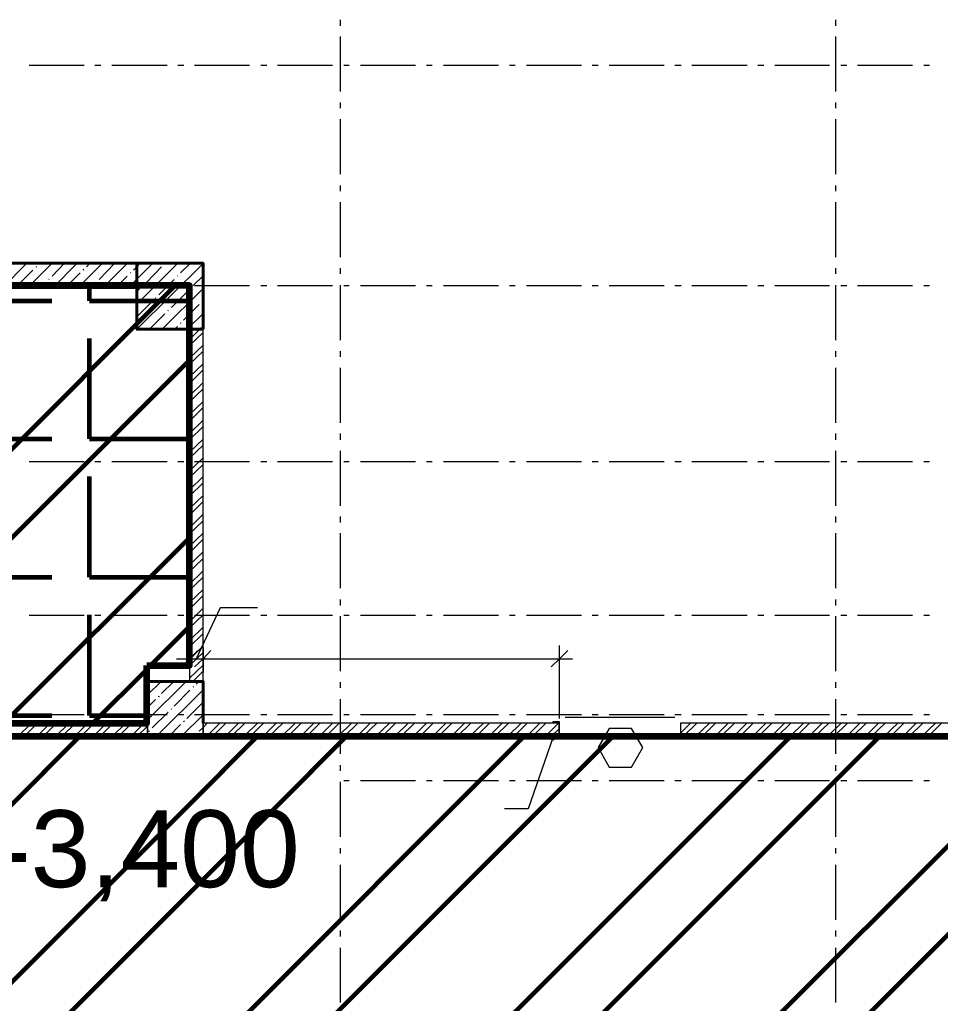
# Model space of a CAD drawing. Header units: millimetres. Extents: x -213911 to 415037, y -3642 to 107391.
# Drawn here: x -201803 to -193432, y 13726 to 22675 of the extents above; entities that cross this region are included whole.
import ezdxf

# ---------------------------------------------------------------- set-up
doc = ezdxf.new("R2010")
doc.units = ezdxf.units.MM
for name, color, linetype, lineweight in [('9.1 Стен подвал шпак', 160, 'Continuous', 90), ('9.2 Потолок подвал шпак', 90, 'Continuous', 60), ('9.3 клининг подвал', 190, 'Continuous', 60), ('Оси', 7, 'Continuous', 9)]:
    doc.layers.add(name, color=color, linetype=linetype, lineweight=lineweight)
doc.styles.get("Standard").update_dxf_attribs({"font": 'arial.ttf'})

msp = doc.modelspace()

# ---------------------------------------------------------------- hatches: boundary and pattern name
at = {"layer": '9.2 Потолок подвал шпак'}
h = msp.add_hatch(dxfattribs=at)
h.set_pattern_fill('ANGLE', color=256, scale=180)
h.set_pattern_definition([(0, (0, 0), (0, 1257.3), [914.4, -342.9]), (90, (0, 0), (-1257.3, 8e-14), [914.4, -342.9])])
h.paths.add_polyline_path([(-200647.5, 16799.3), (-200259, 16799.3), (-200259, 20256.2), (-206791.4, 20256.2), (-206791.4, 16799.3), (-205173.1, 16799.3), (-205173.1, 16274), (-200647.5, 16274)])
at = {"layer": '9.3 клининг подвал'}
h = msp.add_hatch(dxfattribs=at)
h.set_pattern_fill('ANSI32', color=256, scale=180)
h.paths.add_polyline_path([(-200647.5, 16799.3), (-200259, 16799.3), (-200259, 20256.2), (-206791.4, 20256.2), (-206791.4, 16799.3), (-205173.1, 16799.3), (-205173.1, 16274), (-200647.5, 16274)])

# ---------------------------------------------------------------- linework, layer by layer
at = {"lineweight": 40}
for points in [[(-202241.6, 20239.2), (-200737.7, 20239.2), (-200737.7, 20459.5), (-202241.6, 20459.5)], [(-200136.1, 19857.9), (-200136.1, 20459.5), (-200737.7, 20459.5), (-200737.7, 19857.9)]]:
    msp.add_lwpolyline(points, close=True, dxfattribs=at)
at = {"lineweight": 18}
for points in [[(-200182.7, 16934.9), (-200259, 16858.6), (-200335.2, 16786.6)], [(-200064.1, 16934.9), (-200136.1, 16858.6), (-200212.4, 16786.6)], [(-196819.1, 16934.9), (-196895.3, 16858.6), (-196971.6, 16786.6)]]:
    msp.add_lwpolyline(points, dxfattribs=at)
at = {"lineweight": 40}
for points in [[(-200136.1, 16274), (-200136.1, 16655.3), (-200640.3, 16655.3), (-200640.3, 16274)], [(-200640.3, 16155.4), (-200136.1, 16155.4)]]:
    msp.add_lwpolyline(points, dxfattribs=at)
at = {"lineweight": 20}
msp.add_lwpolyline([(-196899.6, 16151.1), (-196954.6, 16151.1), (-196954.6, 16142.7), (-196895.3, 16142.7), (-196895.3, 16286.7), (-196954.6, 16286.7), (-196954.6, 16278.2), (-196899.6, 16278.2)], close=True, dxfattribs=at)
at = {"layer": '9.1 Стен подвал шпак'}
msp.add_lwpolyline([(-200647.5, 16799.3), (-200259, 16799.3), (-200259, 20256.2), (-206791.4, 20256.2), (-206791.4, 16799.3), (-205173.1, 16799.3), (-205173.1, 16274), (-200647.5, 16274)], close=True, dxfattribs=at)
at = {"layer": 'Оси', "lineweight": 9}
for points in [[(-198886.4, 22620), (-198886.4, 22675.1)], [(-194383.2, 22620), (-194383.2, 22675.1)], [(-198886.4, 22022.7), (-198886.4, 22522.6)], [(-194383.2, 22022.7), (-194383.2, 22522.6)], [(-201716.3, 22259.9), (-201216.4, 22259.9)], [(-201119, 22259.9), (-201063.9, 22259.9)], [(-200966.5, 22259.9), (-200462.3, 22259.9)], [(-200364.9, 22259.9), (-200309.8, 22259.9)], [(-200212.4, 22259.9), (-199712.5, 22259.9)], [(-199610.8, 22259.9), (-199555.8, 22259.9)], [(-199458.3, 22259.9), (-198958.4, 22259.9)], [(-198856.8, 22259.9), (-198805.9, 22259.9)], [(-198704.3, 22259.9), (-198204.4, 22259.9)], [(-198102.7, 22259.9), (-198051.9, 22259.9)], [(-197950.2, 22259.9), (-197450.3, 22259.9)], [(-197348.6, 22259.9), (-197297.8, 22259.9)], [(-197196.1, 22259.9), (-196696.2, 22259.9)], [(-196598.8, 22259.9), (-196543.7, 22259.9)], [(-196442, 22259.9), (-195942.2, 22259.9)], [(-195844.7, 22259.9), (-195789.6, 22259.9)], [(-195692.2, 22259.9), (-195188.1, 22259.9)], [(-195090.7, 22259.9), (-195035.6, 22259.9)], [(-194938.1, 22259.9), (-194438.3, 22259.9)], [(-194336.6, 22259.9), (-194281.5, 22259.9)], [(-194184.1, 22259.9), (-193684.2, 22259.9)], [(-193582.5, 22259.9), (-193531.7, 22259.9)], [(-198886.4, 21870.2), (-198886.4, 21921)], [(-194383.2, 21870.2), (-194383.2, 21921)], [(-198886.4, 21268.6), (-198886.4, 21768.5)], [(-194383.2, 21268.6), (-194383.2, 21768.5)], [(-198886.4, 21116.1), (-198886.4, 21167)], [(-194383.2, 21116.1), (-194383.2, 21167)], [(-198886.4, 20514.6), (-198886.4, 21014.5)], [(-194383.2, 20514.6), (-194383.2, 21014.5)], [(-201957.8, 20239.2), (-201737.5, 20459.5)], [(-201729, 20239.2), (-201508.7, 20459.5)], [(-201652.7, 20425.6), (-201648.5, 20429.8)], [(-201623.1, 20455.3), (-201623.1, 20459.5)], [(-201508.7, 20340.9), (-201394.3, 20459.5)], [(-201500.2, 20239.2), (-201279.9, 20459.5)], [(-201271.5, 20239.2), (-201051.2, 20459.5)], [(-201224.9, 20396), (-201220.6, 20404.4)], [(-201195.2, 20425.6), (-201165.6, 20459.5)], [(-201080.8, 20311.2), (-200941, 20455.3)], [(-201042.7, 20239.2), (-200822.4, 20459.5)], [(-200814, 20239.2), (-200737.7, 20315.5), (-200593.7, 20459.5)], [(-200767.4, 20396), (-200737.7, 20425.6), (-200708, 20459.5)], [(-200737.7, 20086.7), (-200364.9, 20459.5)], [(-200737.7, 19857.9), (-200136.1, 20455.3)], [(-200653, 20281.6), (-200513.2, 20425.6)], [(-200483.5, 20455.3), (-200479.3, 20459.5)], [(-200339.5, 20370.5), (-200250.5, 20459.5)], [(-198886.4, 20362.1), (-198886.4, 20412.9)], [(-194383.2, 20362.1), (-194383.2, 20412.9)], [(-201822.2, 20256.2), (-201682.4, 20396)], [(-201538.4, 20311.2), (-201534.1, 20315.5)], [(-201385.9, 20239.2), (-201254.5, 20370.5)], [(-200928.3, 20239.2), (-200826.7, 20340.9)], [(-200797, 20370.5), (-200792.8, 20374.8)], [(-200369.1, 20340.9), (-200364.9, 20345.1)], [(-200225.1, 20256.2), (-200136.1, 20345.1)], [(-201716.3, 20256.2), (-201216.4, 20256.2)], [(-201614.6, 20239.2), (-201568, 20281.6)], [(-201157.1, 20239.2), (-201140.2, 20256.2)], [(-201119, 20256.2), (-201063.9, 20256.2)], [(-201110.5, 20281.6), (-201106.3, 20290)], [(-200966.5, 20256.2), (-200462.3, 20256.2)], [(-200737.7, 20201.1), (-200712.3, 20226.5)], [(-200682.6, 20256.2), (-200678.4, 20260.4)], [(-200538.6, 20171.4), (-200398.8, 20311.2)], [(-200508.9, 19857.9), (-200136.1, 20230.7)], [(-200364.9, 20256.2), (-200309.8, 20256.2)], [(-200254.8, 20226.5), (-200250.5, 20230.7)], [(-200212.4, 20256.2), (-199712.5, 20256.2)], [(-199610.8, 20256.2), (-199555.8, 20256.2)], [(-199458.3, 20256.2), (-198958.4, 20256.2)], [(-198886.4, 19760.5), (-198886.4, 20260.4)], [(-198856.8, 20256.2), (-198805.9, 20256.2)], [(-198704.3, 20256.2), (-198204.4, 20256.2)], [(-198102.7, 20256.2), (-198051.9, 20256.2)], [(-197950.2, 20256.2), (-197450.3, 20256.2)], [(-197348.6, 20256.2), (-197297.8, 20256.2)], [(-197196.1, 20256.2), (-196696.2, 20256.2)], [(-196598.8, 20256.2), (-196543.7, 20256.2)], [(-196442, 20256.2), (-195942.2, 20256.2)], [(-195844.7, 20256.2), (-195789.6, 20256.2)], [(-195692.2, 20256.2), (-195188.1, 20256.2)], [(-195090.7, 20256.2), (-195035.6, 20256.2)], [(-194938.1, 20256.2), (-194438.3, 20256.2)], [(-194383.2, 19760.5), (-194383.2, 20260.4)], [(-194336.6, 20256.2), (-194281.5, 20256.2)], [(-194184.1, 20256.2), (-193684.2, 20256.2)], [(-193582.5, 20256.2), (-193531.7, 20256.2)], [(-200568.2, 20141.8), (-200564, 20146)], [(-200424.2, 20057), (-200284.4, 20196.8)], [(-200737.7, 19972.3), (-200597.9, 20112.1)], [(-200314.1, 19942.7), (-200170, 20082.5)], [(-200140.4, 20112.1), (-200136.1, 20116.4)], [(-200623.3, 19857.9), (-200483.5, 19997.7)], [(-200453.9, 20027.4), (-200449.6, 20031.6)], [(-200280.2, 19857.9), (-200136.1, 20002)], [(-200394.6, 19857.9), (-200369.1, 19883.4)], [(-200339.5, 19913), (-200335.2, 19917.2)], [(-200165.8, 19857.9), (-200136.1, 19887.6)], [(-200259, 19764.7), (-200165.8, 19857.9)], [(-200259, 19709.7), (-200136.1, 19828.3)], [(-200259, 19595.3), (-200136.1, 19713.9)], [(-200259, 19540.2), (-200136.1, 19658.8)], [(-198886.4, 19608), (-198886.4, 19658.8)], [(-194383.2, 19608), (-194383.2, 19658.8)], [(-200259, 19425.8), (-200136.1, 19544.5)], [(-200259, 19366.5), (-200136.1, 19489.4)], [(-198886.4, 19006.4), (-198886.4, 19506.3)], [(-194383.2, 19006.4), (-194383.2, 19506.3)], [(-200259, 19252.1), (-200136.1, 19375)], [(-200259, 19197.1), (-200136.1, 19315.7)], [(-200259, 19082.7), (-200136.1, 19201.3)], [(-200259, 19023.4), (-200136.1, 19146.2)], [(-200259, 18909), (-200136.1, 19031.9)], [(-200259, 18853.9), (-200136.1, 18972.5)], [(-198886.4, 18853.9), (-198886.4, 18909)], [(-194383.2, 18853.9), (-194383.2, 18909)], [(-200259, 18739.5), (-200136.1, 18858.2)], [(-200259, 18684.5), (-200136.1, 18803.1)], [(-198886.4, 18252.4), (-198886.4, 18752.3)], [(-194383.2, 18252.4), (-194383.2, 18752.3)], [(-201716.3, 18654.8), (-201216.4, 18654.8)], [(-201119, 18654.8), (-201063.9, 18654.8)], [(-200966.5, 18654.8), (-200462.3, 18654.8)], [(-200364.9, 18654.8), (-200309.8, 18654.8)], [(-200259, 18570.1), (-200136.1, 18688.7)], [(-200259, 18510.8), (-200136.1, 18629.4)], [(-200212.4, 18654.8), (-199712.5, 18654.8)], [(-199610.8, 18654.8), (-199555.8, 18654.8)], [(-199458.3, 18654.8), (-198958.4, 18654.8)], [(-198856.8, 18654.8), (-198805.9, 18654.8)], [(-198704.3, 18654.8), (-198204.4, 18654.8)], [(-198102.7, 18654.8), (-198051.9, 18654.8)], [(-197950.2, 18654.8), (-197450.3, 18654.8)], [(-197348.6, 18654.8), (-197297.8, 18654.8)], [(-197196.1, 18654.8), (-196696.2, 18654.8)], [(-196598.8, 18654.8), (-196543.7, 18654.8)], [(-196442, 18654.8), (-195942.2, 18654.8)], [(-195844.7, 18654.8), (-195789.6, 18654.8)], [(-195692.2, 18654.8), (-195188.1, 18654.8)], [(-195090.7, 18654.8), (-195035.6, 18654.8)], [(-194938.1, 18654.8), (-194438.3, 18654.8)], [(-194336.6, 18654.8), (-194281.5, 18654.8)], [(-194184.1, 18654.8), (-193684.2, 18654.8)], [(-193582.5, 18654.8), (-193531.7, 18654.8)], [(-200259, 18396.4), (-200136.1, 18519.3)], [(-200259, 18341.3), (-200136.1, 18459.9)], [(-200259, 18226.9), (-200136.1, 18345.6)], [(-200259, 18167.6), (-200136.1, 18290.5)], [(-200259, 18053.3), (-200136.1, 18176.1)], [(-200259, 17998.2), (-200136.1, 18116.8)], [(-198886.4, 18099.9), (-198886.4, 18154.9)], [(-194383.2, 18099.9), (-194383.2, 18154.9)], [(-200259, 17883.8), (-200136.1, 18002.4)], [(-198886.4, 17502.5), (-198886.4, 18002.4)], [(-194383.2, 17502.5), (-194383.2, 18002.4)], [(-200259, 17824.5), (-200136.1, 17947.4)], [(-200259, 17714.4), (-200136.1, 17833)], [(-200259, 17655), (-200136.1, 17773.7)], [(-200259, 17540.7), (-200136.1, 17659.3)], [(-200259, 17485.6), (-200136.1, 17604.2)], [(-200259, 17371.2), (-200136.1, 17489.8)], [(-200259, 17311.9), (-200136.1, 17434.8)], [(-198886.4, 17345.8), (-198886.4, 17400.9)], [(-194383.2, 17345.8), (-194383.2, 17400.9)], [(-200259, 17197.5), (-200136.1, 17320.4)], [(-199640.5, 17324.6), (-199979.4, 17324.6), (-200199.7, 16858.6)], [(-201716.3, 17256.8), (-201216.4, 17256.8)], [(-201119, 17256.8), (-201063.9, 17256.8)], [(-200966.5, 17256.8), (-200462.3, 17256.8)], [(-200364.9, 17256.8), (-200309.8, 17256.8)], [(-200259, 17142.4), (-200136.1, 17261.1)], [(-200212.4, 17256.8), (-199712.5, 17256.8)], [(-199610.8, 17256.8), (-199555.8, 17256.8)], [(-199458.3, 17256.8), (-198958.4, 17256.8)], [(-198886.4, 16748.5), (-198886.4, 17248.4)], [(-198856.8, 17256.8), (-198805.9, 17256.8)], [(-198704.3, 17256.8), (-198204.4, 17256.8)], [(-198102.7, 17256.8), (-198051.9, 17256.8)], [(-197950.2, 17256.8), (-197450.3, 17256.8)], [(-197348.6, 17256.8), (-197297.8, 17256.8)], [(-197196.1, 17256.8), (-196696.2, 17256.8)], [(-196598.8, 17256.8), (-196543.7, 17256.8)], [(-196442, 17256.8), (-195942.2, 17256.8)], [(-195844.7, 17256.8), (-195789.6, 17256.8)], [(-195692.2, 17256.8), (-195188.1, 17256.8)], [(-195090.7, 17256.8), (-195035.6, 17256.8)], [(-194938.1, 17256.8), (-194438.3, 17256.8)], [(-194383.2, 16748.5), (-194383.2, 17248.4)], [(-194336.6, 17256.8), (-194281.5, 17256.8)], [(-194184.1, 17256.8), (-193684.2, 17256.8)], [(-193582.5, 17256.8), (-193531.7, 17256.8)], [(-200259, 17028.1), (-200136.1, 17146.7)], [(-200259, 16968.8), (-200136.1, 17091.6)], [(-200259, 16854.4), (-200136.1, 16977.2)], [(-200259, 16964.5), (-200259, 16858.6), (-200259, 16740)], [(-200259, 16799.3), (-200136.1, 16917.9)], [(-200136.1, 16964.5), (-200136.1, 16858.6), (-200136.1, 16740)], [(-196895.3, 16316.4), (-196895.3, 16858.6), (-196895.3, 16981.5)], [(-200377.6, 16858.6), (-200136.1, 16858.6), (-196776.7, 16858.6)], [(-200259, 16684.9), (-200136.1, 16803.5)], [(-200229.3, 16655.3), (-200136.1, 16748.5)], [(-200640.3, 16532.4), (-200517.4, 16655.3)], [(-200640.3, 16303.6), (-200288.6, 16655.3)], [(-200513.2, 16545.1), (-200403, 16655.3)], [(-200199.7, 16629.8), (-200174.3, 16655.3)], [(-198886.4, 16596), (-198886.4, 16646.8)], [(-194383.2, 16596), (-194383.2, 16646.8)], [(-200559.8, 16155.4), (-200136.1, 16579)], [(-200398.8, 16430.7), (-200254.8, 16574.8)], [(-200225.1, 16604.4), (-200220.9, 16608.7)], [(-200640.3, 16418), (-200568.2, 16490)], [(-200538.6, 16515.5), (-200534.4, 16523.9)], [(-198886.4, 15994.4), (-198886.4, 16494.3)], [(-194383.2, 15994.4), (-194383.2, 16494.3)], [(-200424.2, 16401.1), (-200420, 16409.6)], [(-200284.4, 16316.4), (-200140.4, 16460.4)], [(-201716.3, 16354.5), (-201216.4, 16354.5)], [(-201119, 16354.5), (-201063.9, 16354.5)], [(-200966.5, 16354.5), (-200462.3, 16354.5)], [(-200597.9, 16231.6), (-200453.9, 16375.7)], [(-200364.9, 16354.5), (-200309.8, 16354.5)], [(-200331, 16155.4), (-200136.1, 16350.2)], [(-200314.1, 16290.9), (-200305.6, 16295.2)], [(-200212.4, 16354.5), (-199712.5, 16354.5)], [(-199610.8, 16354.5), (-199555.8, 16354.5)], [(-199458.3, 16354.5), (-198958.4, 16354.5)], [(-198856.8, 16354.5), (-198805.9, 16354.5)], [(-198704.3, 16354.5), (-198204.4, 16354.5)], [(-198102.7, 16354.5), (-198051.9, 16354.5)], [(-197950.2, 16354.5), (-197450.3, 16354.5)], [(-197348.6, 16354.5), (-197297.8, 16354.5)], [(-197196.1, 16354.5), (-196696.2, 16354.5)], [(-196844.5, 16329.1), (-195844.7, 16329.1)], [(-196598.8, 16354.5), (-196543.7, 16354.5)], [(-196442, 16354.5), (-195942.2, 16354.5)], [(-195844.7, 16354.5), (-195789.6, 16354.5)], [(-195692.2, 16354.5), (-195188.1, 16354.5)], [(-195090.7, 16354.5), (-195035.6, 16354.5)], [(-194938.1, 16354.5), (-194438.3, 16354.5)], [(-194336.6, 16354.5), (-194281.5, 16354.5)], [(-194184.1, 16354.5), (-193684.2, 16354.5)], [(-193582.5, 16354.5), (-193531.7, 16354.5)], [(-201818, 16155.4), (-201695.1, 16274)], [(-201758.7, 16155.4), (-201640, 16274)], [(-201644.3, 16155.4), (-201525.7, 16274)], [(-201589.2, 16155.4), (-201466.3, 16274)], [(-201474.8, 16155.4), (-201352, 16274)], [(-201415.5, 16155.4), (-201296.9, 16274)], [(-201301.1, 16155.4), (-201182.5, 16274)], [(-201246.1, 16155.4), (-201123.2, 16274)], [(-201131.7, 16155.4), (-201013.1, 16274)], [(-201072.4, 16155.4), (-200953.8, 16274)], [(-200958, 16155.4), (-200839.4, 16274)], [(-200902.9, 16155.4), (-200784.3, 16274)], [(-200788.5, 16155.4), (-200669.9, 16274)], [(-200733.5, 16155.4), (-200640.3, 16248.6)], [(-200640.3, 16274), (-200640.3, 16155.4)], [(-200627.6, 16202), (-200619.1, 16206.2)], [(-200445.4, 16155.4), (-200339.5, 16261.3)], [(-200170, 16202), (-200136.1, 16235.9)], [(-200136.1, 16235.9), (-200098, 16274)], [(-200136.1, 16155.4), (-200136.1, 16274)], [(-196899.6, 16274), (-200136.1, 16274), (-200136.1, 16155.4), (-196899.6, 16155.4)], [(-200102.2, 16155.4), (-199983.6, 16274)], [(-200047.2, 16155.4), (-199928.6, 16274)], [(-199932.8, 16155.4), (-199814.2, 16274)], [(-199877.7, 16155.4), (-199754.9, 16274)], [(-199763.3, 16155.4), (-199640.5, 16274)], [(-199704, 16155.4), (-199585.4, 16274)], [(-199589.6, 16155.4), (-199471, 16274)], [(-199534.6, 16155.4), (-199411.7, 16274)], [(-199420.2, 16155.4), (-199297.3, 16274)], [(-199360.9, 16155.4), (-199242.3, 16274)], [(-199246.5, 16155.4), (-199127.9, 16274)], [(-199191.4, 16155.4), (-199072.8, 16274)], [(-199077.1, 16155.4), (-198958.4, 16274)], [(-199017.7, 16155.4), (-198899.1, 16274)], [(-198907.6, 16155.4), (-198784.7, 16274)], [(-198848.3, 16155.4), (-198729.7, 16274)], [(-198733.9, 16155.4), (-198615.3, 16274)], [(-198678.8, 16155.4), (-198556, 16274)], [(-198564.5, 16155.4), (-198441.6, 16274)], [(-198505.1, 16155.4), (-198386.5, 16274)], [(-198390.8, 16155.4), (-198272.1, 16274)], [(-198335.7, 16155.4), (-198212.8, 16274)], [(-198221.3, 16155.4), (-198102.7, 16274)], [(-198162, 16155.4), (-198043.4, 16274)], [(-198047.6, 16155.4), (-197929, 16274)], [(-197992.5, 16155.4), (-197873.9, 16274)], [(-197878.2, 16155.4), (-197759.5, 16274)], [(-197823.1, 16155.4), (-197700.2, 16274)], [(-197708.7, 16155.4), (-197585.9, 16274)], [(-197649.4, 16155.4), (-197530.8, 16274)], [(-197535, 16155.4), (-197416.4, 16274)], [(-197479.9, 16155.4), (-197357.1, 16274)], [(-197365.6, 16155.4), (-197242.7, 16274)], [(-197306.3, 16155.4), (-197187.6, 16274)], [(-197191.9, 16155.4), (-197073.3, 16274)], [(-197136.8, 16155.4), (-197018.2, 16274)], [(-197022.4, 16155.4), (-196903.8, 16274)], [(-196967.4, 16155.4), (-196899.6, 16218.9)], [(-196895.3, 16155.4), (-196895.3, 16274)], [(-195793.9, 16185), (-195704.9, 16274)], [(-195768.5, 16155.4), (-195645.6, 16274)], [(-195654.1, 16155.4), (-195531.2, 16274)], [(-195594.8, 16155.4), (-195476.2, 16274)], [(-195480.4, 16155.4), (-195361.8, 16274)], [(-195425.3, 16155.4), (-195302.5, 16274)], [(-195310.9, 16155.4), (-195192.3, 16274)], [(-195251.6, 16155.4), (-195133, 16274)], [(-195137.3, 16155.4), (-195018.6, 16274)], [(-195082.2, 16155.4), (-194963.6, 16274)], [(-194967.8, 16155.4), (-194849.2, 16274)], [(-194912.7, 16155.4), (-194789.9, 16274)], [(-194798.3, 16155.4), (-194675.5, 16274)], [(-194739, 16155.4), (-194620.4, 16274)], [(-194624.7, 16155.4), (-194506, 16274)], [(-194569.6, 16155.4), (-194446.7, 16274)], [(-194455.2, 16155.4), (-194332.3, 16274)], [(-194395.9, 16155.4), (-194277.3, 16274)], [(-194281.5, 16155.4), (-194162.9, 16274)], [(-194226.4, 16155.4), (-194107.8, 16274)], [(-194112.1, 16155.4), (-193993.4, 16274)], [(-194057, 16155.4), (-193934.1, 16274)], [(-193942.6, 16155.4), (-193819.7, 16274)], [(-193883.3, 16155.4), (-193764.7, 16274)], [(-193768.9, 16155.4), (-193650.3, 16274)], [(-193713.8, 16155.4), (-193591, 16274)], [(-193599.5, 16155.4), (-193476.6, 16274)], [(-193540.2, 16155.4), (-193421.5, 16274)], [(-200199.7, 16176.6), (-200191.2, 16180.8)], [(-196954.6, 16142.7), (-197179.2, 15494.5), (-197395.2, 15494.5)], [(-198886.4, 15841.9), (-198886.4, 15892.7)], [(-194383.2, 15841.9), (-194383.2, 15892.7)], [(-201716.3, 15752.9), (-201216.4, 15752.9)], [(-201119, 15752.9), (-201063.9, 15752.9)], [(-200966.5, 15752.9), (-200462.3, 15752.9)], [(-200364.9, 15752.9), (-200309.8, 15752.9)], [(-200212.4, 15752.9), (-199712.5, 15752.9)], [(-199610.8, 15752.9), (-199555.8, 15752.9)], [(-199458.3, 15752.9), (-198958.4, 15752.9)], [(-198856.8, 15752.9), (-198805.9, 15752.9)], [(-198704.3, 15752.9), (-198204.4, 15752.9)], [(-198102.7, 15752.9), (-198051.9, 15752.9)], [(-197950.2, 15752.9), (-197450.3, 15752.9)], [(-197348.6, 15752.9), (-197297.8, 15752.9)], [(-197196.1, 15752.9), (-196696.2, 15752.9)], [(-196598.8, 15752.9), (-196543.7, 15752.9)], [(-196442, 15752.9), (-195942.2, 15752.9)], [(-195844.7, 15752.9), (-195789.6, 15752.9)], [(-195692.2, 15752.9), (-195188.1, 15752.9)], [(-195090.7, 15752.9), (-195035.6, 15752.9)], [(-194938.1, 15752.9), (-194438.3, 15752.9)], [(-194336.6, 15752.9), (-194281.5, 15752.9)], [(-194184.1, 15752.9), (-193684.2, 15752.9)], [(-193582.5, 15752.9), (-193531.7, 15752.9)], [(-198886.4, 15240.3), (-198886.4, 15740.2)], [(-194383.2, 15240.3), (-194383.2, 15740.2)], [(-198886.4, 15087.8), (-198886.4, 15138.7)], [(-194383.2, 15087.8), (-194383.2, 15138.7)], [(-198886.4, 14486.3), (-198886.4, 14986.1)], [(-194383.2, 14486.3), (-194383.2, 14986.1)], [(-198886.4, 14333.7), (-198886.4, 14388.8)], [(-194383.2, 14333.7), (-194383.2, 14388.8)], [(-198886.4, 13732.2), (-198886.4, 14232.1)], [(-194383.2, 13732.2), (-194383.2, 14232.1)]]:
    msp.add_lwpolyline(points, dxfattribs=at)
for points in [[(-200259, 19857.9), (-200259, 16655.3), (-200136.1, 16655.3), (-200136.1, 19857.9)], [(-202838.9, 16155.4), (-200640.3, 16155.4), (-200640.3, 16274), (-202838.9, 16274)], [(-196442, 16227.4), (-196543.7, 16053.7), (-196442, 15875.8), (-196238.7, 15875.8), (-196137, 16053.7), (-196238.7, 16227.4)], [(-193184.3, 16274), (-195793.9, 16274), (-195793.9, 16155.4), (-193184.3, 16155.4)]]:
    msp.add_lwpolyline(points, close=True, dxfattribs=at)
for points in [[(-196975.8, 16146.9), (-196975.8, 16163.8), (-196967.4, 16172.3), (-196954.6, 16172.3)], [(-196975.8, 16146.9), (-196975.8, 16163.8), (-196967.4, 16172.3), (-196954.6, 16172.3)], [(-196954.6, 16121.5), (-196967.4, 16121.5), (-196975.8, 16134.2), (-196975.8, 16146.9)], [(-196954.6, 16121.5), (-196967.4, 16121.5), (-196975.8, 16134.2), (-196975.8, 16146.9)], [(-196954.6, 16172.3), (-196941.9, 16172.3), (-196929.2, 16163.8), (-196929.2, 16146.9)], [(-196954.6, 16172.3), (-196941.9, 16172.3), (-196929.2, 16163.8), (-196929.2, 16146.9)], [(-196929.2, 16146.9), (-196929.2, 16134.2), (-196941.9, 16121.5), (-196954.6, 16121.5)], [(-196929.2, 16146.9), (-196929.2, 16134.2), (-196941.9, 16121.5), (-196954.6, 16121.5)]]:
    msp.add_open_spline(points, degree=3, dxfattribs=at)

# ---------------------------------------------------------------- next in the draw order: texts
at = {"insert": (-202028.7, 15067.5), "char_height": 700, "attachment_point": 4, "bg_fill": 3, "box_fill_scale": 1.5, "bg_fill_color": 256, "bg_fill_transparency": 0}
msp.add_mtext('-3,400', dxfattribs=at)

# ---------------------------------------------------------------- next in the draw order: hatches: boundary and pattern name
at = {"layer": '9.3 клининг подвал'}
h = msp.add_hatch(dxfattribs=at)
h.set_pattern_fill('ANSI32', color=256, scale=180)
h.paths.add_polyline_path([(-155078.4, 16155.4), (-164491.5, 16155.4), (-164491.5, 15486), (-166635.1, 15486), (-166635.1, 20239.2), (-167965.3, 20239.2), (-167965.3, 15752.9), (-167967.8, 15486), (-168333.9, 15486), (-170206.4, 15486), (-170206.4, 15956.3), (-178323.2, 15956.3), (-178323.2, 20239.2), (-180123.7, 20239.2), (-180123.7, 19036.1), (-180475.3, 19036.1), (-180475.3, 16155.4), (-205291.8, 16155.4), (-205291.8, 16655.3), (-206511.8, 16655.3), (-206511.8, 16155.4), (-206791.4, 16155.4), (-206791.4, 13151.8), (-168384.7, 13151.8), (-155078.4, 13151.8)])

# ---------------------------------------------------------------- next in the draw order: linework, layer by layer
at = {"layer": '9.1 Стен подвал шпак'}
msp.add_lwpolyline([(-168384.7, 13151.8), (-206791.4, 13151.8), (-206791.4, 16155.4), (-206511.8, 16155.4), (-206511.8, 16655.3), (-205291.8, 16655.3), (-205291.8, 16155.4), (-180475.3, 16155.4), (-180475.3, 19036.1), (-180123.7, 19036.1), (-180123.7, 20239.2), (-178323.2, 20239.2), (-178323.2, 15956.3), (-170206.4, 15956.3)], dxfattribs=at)

doc.saveas('drawing.dxf')
